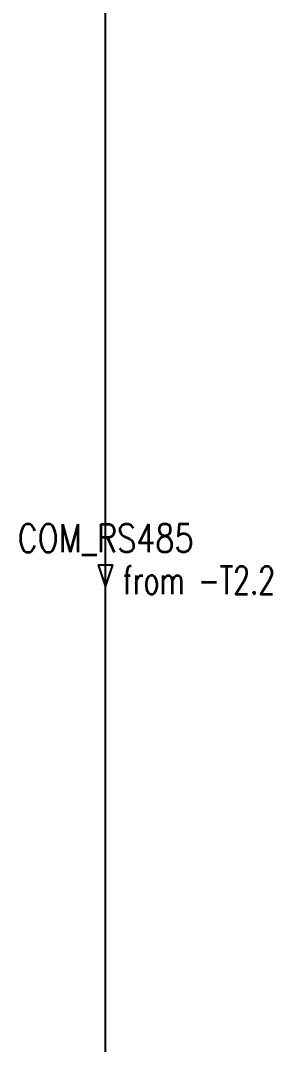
# Model space of a CAD drawing. Header units: inches. Extents: x -58 to 1235, y -506 to 1148.
# Drawn here: x 765.1 to 778.8, y 836.9 to 892.4 of the extents above; entities that cross this region are included whole.
import ezdxf
from ezdxf.enums import TextEntityAlignment as Align

# ---------------------------------------------------------------- set-up
doc = ezdxf.new("R2010")
doc.units = ezdxf.units.IN
doc.header["$MEASUREMENT"] = 0
for name, color, linetype in [('SYMS', 7, 'Continuous'), ('WHT_12AWG', 7, 'Continuous'), ('WIREREF_DEST', 61, 'Continuous'), ('XREF', 7, 'Continuous')]:
    doc.layers.add(name, color=color, linetype=linetype)
doc.styles.add('WD', font='romans.shx')

# ---------------------------------------------------------------- blocks, each defined once
blk = doc.blocks.new('HA1D2')
blk.add_lwpolyline([(0, 0.0938), (0.0312, 0.0938), (0, 0), (-0.0312, 0.0938), (0, 0.0938)])
at = {"style": 'WD', "width": 0.8, "flags": 8}
blk.add_attdef('WIRENO', text='', height=0.125, dxfattribs=at).set_placement((0, 0.15), align=Align.CENTER)
at = {"style": 'WD', "flags": 1}
for tag, p in [('SIGCODE', (0.0258, 0.0656)), ('X8TERM01', (0, 0))]:
    blk.add_attdef(tag, p, '', height=0.01, dxfattribs=at)
at = {"style": 'WD', "width": 0.7}
for tag, p in [('XREF', (0.0767, -0.0374)), ('DESC1', (0.0767, -0.2061))]:
    blk.add_attdef(tag, p, '', height=0.125, dxfattribs=at)

msp = doc.modelspace()

# ---------------------------------------------------------------- linework, layer by layer
at = {"layer": 'WHT_12AWG'}
msp.add_line((769.756, 661.476), (769.756, 1036.54), dxfattribs=at)

# ---------------------------------------------------------------- block references
at = {"layer": 'SYMS'}
ref = msp.add_blockref('HA1D2', (769.757, 861.719), dxfattribs=dict(at, xscale=12.10343466955156, yscale=12.10343466955156, zscale=12.10343466955156))
ref.add_attrib('WIRENO', 'COM_RS485', dxfattribs={"layer": 'WIREREF_DEST', "height": 1.5129, "style": 'WD', "width": 0.8, "flags": 8}).set_placement((769.757, 863.535), align=Align.CENTER)
ref.add_attrib('XREF', 'from -T2.2', (770.685, 861.267), dxfattribs={"layer": 'XREF', "height": 1.5129, "style": 'WD', "width": 0.7})

doc.saveas('drawing.dxf')
